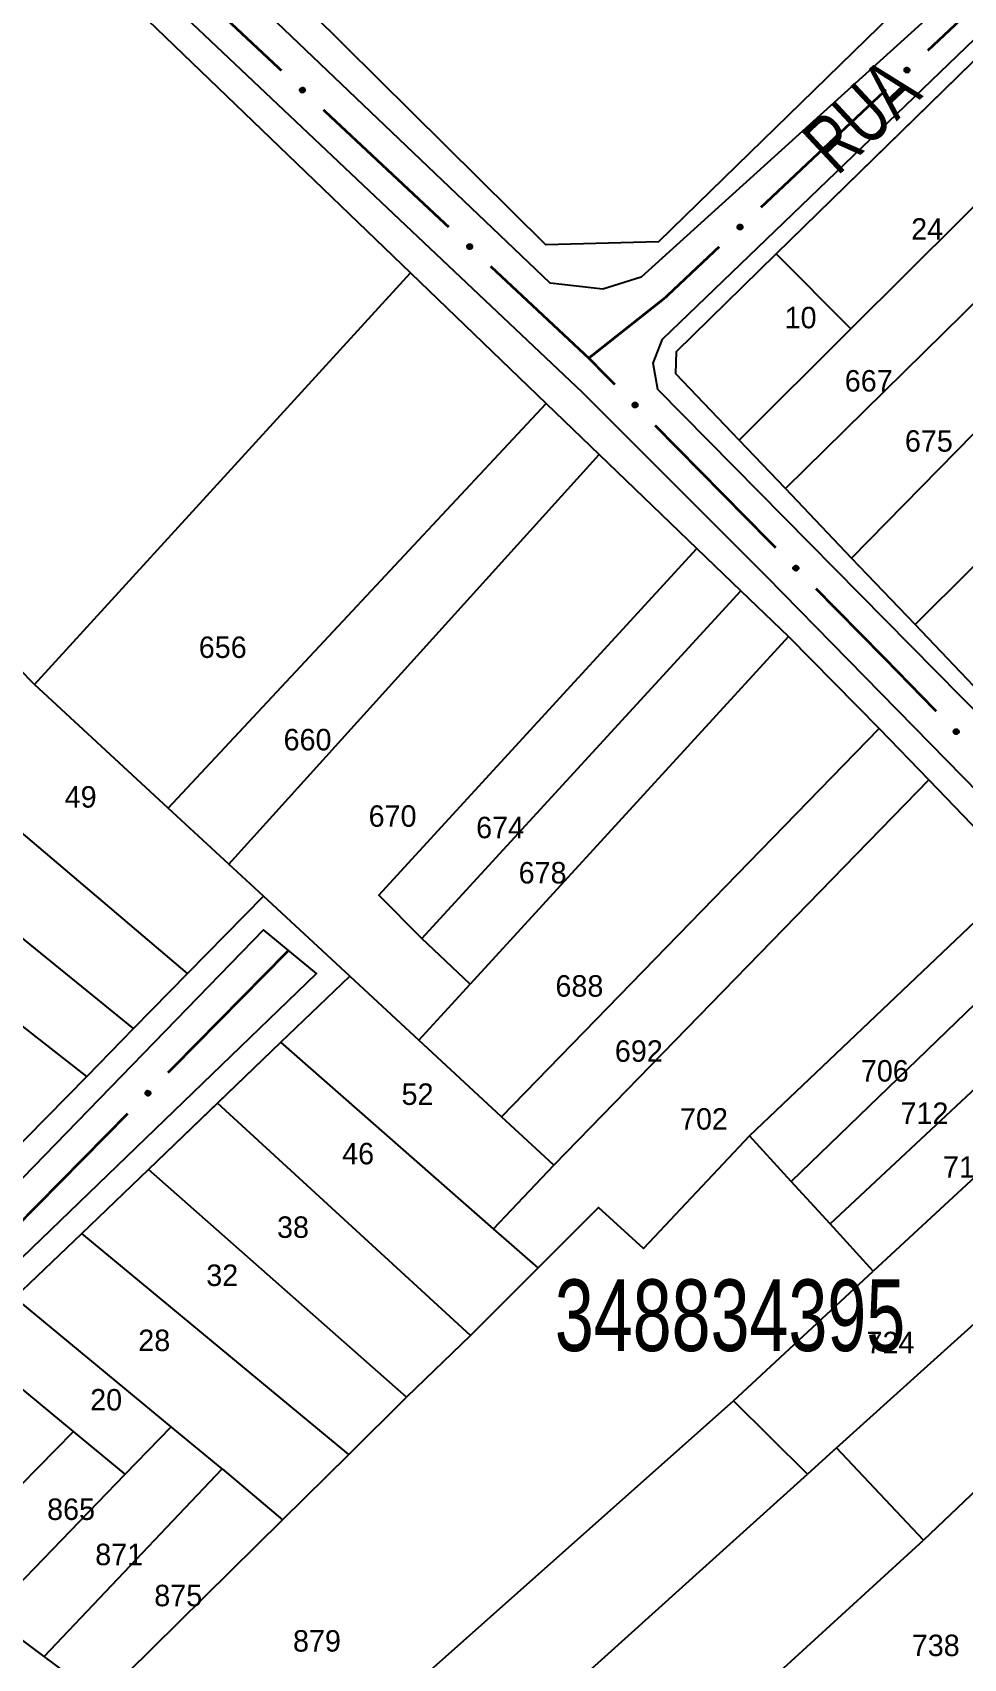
# Model space of a CAD drawing. Extents: x 199577 to 200882, y 4838726 to 4840156.
# Drawn here: x 200525.1 to 200590.2, y 4839061.6 to 4839175.2 of the extents above; entities that cross this region are included whole.
import ezdxf
from ezdxf.enums import TextEntityAlignment as Align

# ---------------------------------------------------------------- set-up
doc = ezdxf.new("R2010")
doc.units = 0
doc.header["$LTSCALE"] = 1.5
doc.header["$MEASUREMENT"] = 0
for name, color, linetype in [('CD_MALHA_LOTES', 7, 'CONTINUOUS'), ('CD_TXT_QUADRA', 2, 'CONTINUOUS'), ('RU-QUADRA', 210, 'CONTINUOUS'), ('SV-EIXO-RUA-PAV', 20, 'CONTINUOUS'), ('SV-RUA-PAVIM', 7, 'CONTINUOUS'), ('SV-TXT-RUA-PAV', 7, 'CONTINUOUS'), ('Th_NmrPorta', 1, 'CONTINUOUS')]:
    doc.layers.add(name, color=color, linetype=linetype)
doc.styles.add('ARIAL', font='ARIAL.SHX')

msp = doc.modelspace()

# ---------------------------------------------------------------- linework, layer by layer
at = {"layer": 'CD_MALHA_LOTES', "linetype": 'Continuous', "flags": 128}
for points in [[(200544.84, 4839205.13), (200588.87, 4839248.46), (200593.37, 4839248.08), (200618.27, 4839213.06), (200617.78, 4839208.29), (200568.86, 4839160.58), (200561, 4839160.38), (200539.91, 4839181.27)], [(200498.11, 4839156.87), (200523.62, 4839183.84), (200525.22, 4839183.76), (200551.54, 4839158.42)], [(200577.08, 4839159.74), (200592.76, 4839175.08)], [(200597.81, 4839169.93), (200582.3, 4839154.5)], [(200577.72, 4839143.35), (200601.22, 4839166.45)], [(200582.35, 4839138.49), (200605.57, 4839162.16)], [(200574.49, 4839146.73), (200570.08, 4839151.36), (200570.11, 4839152.92), (200577.08, 4839159.74)], [(200582.3, 4839154.5), (200577.08, 4839159.74)], [(200525.28, 4839129.67), (200551.54, 4839158.42)], [(200551.54, 4839158.42), (200561.01, 4839149.3)], [(200586.79, 4839133.84), (200610.42, 4839157.36)], [(200582.3, 4839154.5), (200574.49, 4839146.73)], [(200534.61, 4839121.03), (200561.01, 4839149.3)], [(200561.01, 4839149.3), (200564.71, 4839145.74)], [(200577.72, 4839143.35), (200574.49, 4839146.73)], [(200538.85, 4839117.1), (200564.71, 4839145.74)], [(200564.71, 4839145.74), (200571.53, 4839139.17)], [(200582.35, 4839138.49), (200577.72, 4839143.35)], [(200552.34, 4839111.92), (200549.32, 4839114.94), (200571.53, 4839139.17)], [(200571.53, 4839139.17), (200574.62, 4839136.2)], [(200586.79, 4839133.84), (200582.35, 4839138.49)], [(200552.34, 4839111.92), (200574.62, 4839136.2)], [(200574.62, 4839136.2), (200577.93, 4839133.01)], [(200591.8, 4839128.59), (200586.79, 4839133.84)], [(200577.93, 4839133.01), (200555.7, 4839108.72)], [(200577.93, 4839133.01), (200584.27, 4839126.58)], [(200524.13, 4839130.83), (200525.28, 4839129.67)], [(200534.61, 4839121.03), (200525.28, 4839129.67)], [(200557.9, 4839099.45), (200584.27, 4839126.58)], [(200584.27, 4839126.58), (200587.74, 4839122.99)], [(200535.97, 4839109.46), (200517.96, 4839124.74)], [(200587.74, 4839122.99), (200561.54, 4839096.07)], [(200587.74, 4839122.99), (200594.27, 4839116.23)], [(200532.2, 4839105.62), (200513.75, 4839120.59)], [(200538.85, 4839117.1), (200534.61, 4839121.03)], [(200528.92, 4839102.27), (200510.11, 4839116.99)], [(200541.27, 4839114.86), (200538.85, 4839117.1)], [(200575.21, 4839098.12), (200594.27, 4839116.23)], [(200541.27, 4839114.86), (200535.97, 4839109.46)], [(200547.29, 4839109.28), (200541.27, 4839114.86)], [(200578.12, 4839094.94), (200597.12, 4839113.28)], [(200555.7, 4839108.72), (200552.34, 4839111.92)], [(200580.84, 4839091.97), (200600.21, 4839110.08)], [(200535.97, 4839109.46), (200532.2, 4839105.62)], [(200542.48, 4839104.66), (200547.29, 4839109.28)], [(200547.29, 4839109.28), (200552.12, 4839104.81)], [(200552.12, 4839104.81), (200555.7, 4839108.72)], [(200603.42, 4839106.76), (200583.86, 4839088.66)], [(200532.2, 4839105.62), (200528.92, 4839102.27)], [(200538.06, 4839100.41), (200542.48, 4839104.66)], [(200557.34, 4839091.63), (200542.48, 4839104.66)], [(200557.9, 4839099.45), (200552.12, 4839104.81)], [(200528.92, 4839102.27), (200523.27, 4839096.51)], [(200581.29, 4839076.32), (200608.84, 4839101.15)], [(200533.23, 4839095.77), (200538.06, 4839100.41)], [(200555.74, 4839084.18), (200538.06, 4839100.41)], [(200561.54, 4839096.07), (200557.9, 4839099.45)], [(200575.21, 4839098.12), (200567.82, 4839090.26), (200564.67, 4839093.12), (200560.46, 4839088.9)], [(200578.12, 4839094.94), (200575.21, 4839098.12)], [(200528.59, 4839091.31), (200533.23, 4839095.77)], [(200551.27, 4839079.87), (200533.23, 4839095.77)], [(200557.34, 4839091.63), (200561.54, 4839096.07)], [(200614.31, 4839095.49), (200587.36, 4839069.88)], [(200580.84, 4839091.97), (200578.12, 4839094.94)], [(200583.86, 4839088.66), (200580.84, 4839091.97)], [(200523.91, 4839086.82), (200528.59, 4839091.31)], [(200547.22, 4839075.87), (200528.59, 4839091.31)], [(200560.46, 4839088.9), (200557.34, 4839091.63)], [(200560.46, 4839088.9), (200555.74, 4839084.18)], [(200574.1, 4839079.62), (200583.86, 4839088.66)], [(200534.81, 4839077.8), (200523.91, 4839086.82)], [(200555.74, 4839084.18), (200551.27, 4839079.87)], [(200528.01, 4839077.46), (200523.93, 4839080.84)], [(200541.22, 4839050.38), (200574.1, 4839079.62)], [(200547.22, 4839075.87), (200551.27, 4839079.87)], [(200579.26, 4839074.49), (200574.1, 4839079.62)], [(200518.21, 4839067.52), (200528.01, 4839077.46)], [(200531.61, 4839074.49), (200528.01, 4839077.46)], [(200531.61, 4839074.49), (200534.81, 4839077.8)], [(200538.38, 4839074.85), (200534.81, 4839077.8)], [(200581.29, 4839076.32), (200579.26, 4839074.49)], [(200587.36, 4839069.88), (200581.29, 4839076.32)], [(200525.96, 4839061.75), (200538.38, 4839074.85)], [(200538.38, 4839074.85), (200542.59, 4839071.3)], [(200542.59, 4839071.3), (200547.22, 4839075.87)], [(200522.08, 4839064.64), (200531.61, 4839074.49)], [(200547.41, 4839045.77), (200579.26, 4839074.49)], [(200529.93, 4839058.79), (200542.59, 4839071.3)], [(200569.44, 4839053.47), (200587.36, 4839069.88)], [(200525.96, 4839061.75), (200522.08, 4839064.64)], [(200529.93, 4839058.79), (200525.96, 4839061.75)]]:
    msp.add_lwpolyline(points, dxfattribs=at)
at = {"layer": 'RU-QUADRA', "linetype": 'Continuous', "flags": 128}
msp.add_lwpolyline([(200531.57, 4839191.65), (200544.84, 4839205.13), (200588.87, 4839248.46), (200593.37, 4839248.08), (200618.27, 4839213.06), (200617.78, 4839208.29), (200568.86, 4839160.58), (200561, 4839160.38), (200539.91, 4839181.27), (200531.77, 4839189.34)], close=True, dxfattribs=at)
for points in [[(200525.22, 4839183.76), (200551.54, 4839158.42), (200561.01, 4839149.3), (200564.71, 4839145.74), (200571.53, 4839139.17), (200574.62, 4839136.2), (200577.93, 4839133.01), (200584.27, 4839126.58), (200587.74, 4839122.99), (200594.27, 4839116.23)], [(200591.8, 4839128.59), (200586.79, 4839133.84), (200582.35, 4839138.49), (200577.72, 4839143.35), (200574.49, 4839146.73), (200570.08, 4839151.36), (200570.11, 4839152.92), (200577.08, 4839159.74), (200586.73, 4839169.18), (200592.76, 4839175.08)], [(200523.91, 4839086.82), (200528.59, 4839091.31), (200533.23, 4839095.77), (200542.48, 4839104.66), (200547.29, 4839109.28), (200541.27, 4839114.86), (200535.97, 4839109.46), (200532.2, 4839105.62), (200528.92, 4839102.27), (200523.27, 4839096.51)], [(200529.93, 4839058.79), (200525.96, 4839061.75), (200522.08, 4839064.64)]]:
    msp.add_lwpolyline(points, dxfattribs=at)
at = {"layer": 'SV-EIXO-RUA-PAV', "const_width": 0.18}
for points in [[(200534.9, 4839179.69), (200542.528469, 4839172.547967)], [(200587.670495, 4839173.953636), (200594.230193, 4839180.115645)], [(200579.64, 4839166.41), (200584.755073, 4839171.214965)], [(200545.448462, 4839169.814171), (200547.638456, 4839167.763823)], [(200547.638456, 4839167.763823), (200548.23, 4839167.21)], [(200548.23, 4839167.21), (200554.209395, 4839161.613802)], [(200576.015165, 4839162.992198), (200578.925483, 4839165.736293)], [(200578.925483, 4839165.736293), (200579.64, 4839166.41)], [(200569.31, 4839156.67), (200573.104848, 4839160.248104)], [(200557.129854, 4839158.880504), (200563.700888, 4839152.730584)], [(200568.694992, 4839156.183312), (200569.31, 4839156.67)], [(200563.99, 4839152.46), (200568.694992, 4839156.183312)], [(200563.700888, 4839152.730584), (200563.99, 4839152.46)], [(200563.99, 4839152.46), (200565.817675, 4839150.605138)], [(200568.625144, 4839147.755907), (200577.047552, 4839139.208214)], [(200579.855021, 4839136.358983), (200584.768092, 4839131.372829)], [(200584.768092, 4839131.372829), (200584.83, 4839131.31)], [(200584.83, 4839131.31), (200588.256097, 4839127.790399)], [(200543.02, 4839111.08), (200534.598154, 4839102.531754)], [(200531.790872, 4839099.682339), (200523.369026, 4839091.134093)]]:
    msp.add_lwpolyline(points, dxfattribs=at)
at = {"layer": 'SV-EIXO-RUA-PAV'}
for points in [[(200586.032693, 4839172.56616), (200586.033528, 4839172.615061), (200586.044246, 4839172.656919), (200586.063233, 4839172.689257), (200586.087463, 4839172.713458), (200586.11504, 4839172.735426), (200586.14773, 4839172.751439), (200586.187948, 4839172.761176), (200586.237009, 4839172.760682), (200586.279166, 4839172.746885), (200586.311866, 4839172.729966), (200586.338557, 4839172.706154), (200586.359448, 4839172.679007), (200586.374959, 4839172.6445), (200586.384428, 4839172.603646), (200586.382738, 4839172.554326), (200586.371949, 4839172.513362), (200586.352763, 4839172.482565), (200586.328653, 4839172.455884), (200586.300231, 4839172.433794), (200586.268051, 4839172.41826), (200586.2269, 4839172.4088), (200586.178243, 4839172.411114), (200586.137264, 4839172.421408), (200586.106206, 4839172.440157), (200586.080472, 4839172.464484), (200586.058103, 4839172.491875), (200586.040637, 4839172.524066), (200586.032693, 4839172.56616)], [(200543.958813, 4839171.359626), (200544.007667, 4839171.361928), (200544.050126, 4839171.353917), (200544.083615, 4839171.337042), (200544.109321, 4839171.314415), (200544.133012, 4839171.288303), (200544.151088, 4839171.256708), (200544.163384, 4839171.217196), (200544.166037, 4839171.168205), (200544.154972, 4839171.125249), (200544.140185, 4839171.091532), (200544.118133, 4839171.063369), (200544.092382, 4839171.04078), (200544.058941, 4839171.023088), (200544.018778, 4839171.011018), (200543.969451, 4839171.009542), (200543.92788, 4839171.017682), (200543.895916, 4839171.034854), (200543.867743, 4839171.057203), (200543.843877, 4839171.08415), (200543.826311, 4839171.115267), (200543.814232, 4839171.155727), (200543.81342, 4839171.204432), (200543.821065, 4839171.245987), (200543.837784, 4839171.278184), (200543.860411, 4839171.305425), (200543.886311, 4839171.329505), (200543.917315, 4839171.348998), (200543.958813, 4839171.359626)], [(200574.37995, 4839161.601676), (200574.380694, 4839161.650578), (200574.391334, 4839161.692456), (200574.410261, 4839161.724829), (200574.434445, 4839161.749076), (200574.461981, 4839161.771094), (200574.494641, 4839161.787169), (200574.534842, 4839161.79698), (200574.583903, 4839161.796578), (200574.626086, 4839161.782859), (200574.658818, 4839161.766001), (200574.685553, 4839161.742239), (200574.706495, 4839161.71513), (200574.72207, 4839161.680653), (200574.731615, 4839161.639817), (200574.730016, 4839161.590493), (200574.719304, 4839161.549509), (200574.700175, 4839161.518677), (200574.676115, 4839161.491951), (200574.647734, 4839161.469808), (200574.615583, 4839161.454214), (200574.57445, 4839161.444678), (200574.525789, 4839161.4469), (200574.48479, 4839161.457118), (200574.453697, 4839161.475809), (200574.427918, 4839161.500089), (200574.405498, 4839161.527438), (200574.387973, 4839161.559596), (200574.37995, 4839161.601676)], [(200555.639942, 4839160.425705), (200555.688796, 4839160.428016), (200555.731256, 4839160.420012), (200555.764748, 4839160.403143), (200555.790457, 4839160.380519), (200555.814153, 4839160.354412), (200555.832235, 4839160.322819), (200555.844537, 4839160.28331), (200555.847199, 4839160.234319), (200555.836141, 4839160.191362), (200555.82136, 4839160.157642), (200555.799313, 4839160.129475), (200555.773565, 4839160.106882), (200555.740127, 4839160.089184), (200555.699967, 4839160.077108), (200555.65064, 4839160.075623), (200555.609067, 4839160.083756), (200555.5771, 4839160.100923), (200555.548924, 4839160.123266), (200555.525053, 4839160.15021), (200555.507481, 4839160.181324), (200555.495395, 4839160.221782), (200555.494575, 4839160.270487), (200555.502213, 4839160.312043), (200555.518926, 4839160.344243), (200555.541549, 4839160.371487), (200555.567445, 4839160.395571), (200555.598446, 4839160.41507), (200555.639942, 4839160.425705)], [(200567.198976, 4839149.360129), (200567.247884, 4839149.360461), (200567.289985, 4839149.350745), (200567.322767, 4839149.332535), (200567.34754, 4839149.30889), (200567.370159, 4839149.281845), (200567.386948, 4839149.249547), (200567.397642, 4839149.209572), (200567.398319, 4839149.160513), (200567.385532, 4839149.118039), (200567.369399, 4839149.084944), (200567.34623, 4839149.057693), (200567.319589, 4839149.03616), (200567.285463, 4839149.019829), (200567.244846, 4839149.009388), (200567.1955, 4839149.009901), (200567.15429, 4839149.019709), (200567.123044, 4839149.038155), (200567.095795, 4839149.061621), (200567.073033, 4839149.089508), (200567.056736, 4839149.121308), (200567.046296, 4839149.162221), (200567.047448, 4839149.21092), (200567.056761, 4839149.252133), (200567.074763, 4839149.28363), (200567.09847, 4839149.309937), (200567.125319, 4839149.332953), (200567.157084, 4839149.351182), (200567.198976, 4839149.360129)], [(200578.428853, 4839137.963205), (200578.47776, 4839137.963537), (200578.519861, 4839137.953821), (200578.552644, 4839137.935611), (200578.577417, 4839137.911966), (200578.600036, 4839137.884921), (200578.616825, 4839137.852623), (200578.627519, 4839137.812648), (200578.628196, 4839137.76359), (200578.615409, 4839137.721115), (200578.599275, 4839137.68802), (200578.576107, 4839137.660769), (200578.549466, 4839137.639236), (200578.515339, 4839137.622906), (200578.474723, 4839137.612464), (200578.425376, 4839137.612977), (200578.384167, 4839137.622785), (200578.352921, 4839137.641231), (200578.325672, 4839137.664697), (200578.30291, 4839137.692584), (200578.286612, 4839137.724384), (200578.276173, 4839137.765298), (200578.277324, 4839137.813996), (200578.286637, 4839137.855209), (200578.30464, 4839137.886706), (200578.328346, 4839137.913013), (200578.355196, 4839137.93603), (200578.38696, 4839137.954258), (200578.428853, 4839137.963205)], [(200589.629804, 4839126.537016), (200589.678713, 4839126.537051), (200589.720754, 4839126.52708), (200589.753425, 4839126.508671), (200589.778054, 4839126.484875), (200589.800508, 4839126.457693), (200589.817101, 4839126.425294), (200589.827551, 4839126.385254), (200589.82793, 4839126.336193), (200589.814885, 4839126.293797), (200589.798551, 4839126.260801), (200589.775217, 4839126.233691), (200589.748446, 4839126.21232), (200589.714221, 4839126.196197), (200589.673541, 4839126.186003), (200589.624199, 4839126.186816), (200589.58305, 4839126.196874), (200589.551916, 4839126.21551), (200589.52481, 4839126.239141), (200589.502219, 4839126.267166), (200589.486114, 4839126.299064), (200589.475924, 4839126.34004), (200589.477372, 4839126.388731), (200589.486935, 4839126.429887), (200589.505129, 4839126.461274), (200589.528994, 4839126.487436), (200589.555984, 4839126.510289), (200589.587858, 4839126.528324), (200589.629804, 4839126.537016)], [(200533.373767, 4839101.132141), (200533.374824, 4839101.083244), (200533.365734, 4839101.041003), (200533.348012, 4839101.007954), (200533.324737, 4839100.982834), (200533.298031, 4839100.959816), (200533.265985, 4839100.94255), (200533.226173, 4839100.931264), (200533.17713, 4839100.929859), (200533.13447, 4839100.942015), (200533.10114, 4839100.957656), (200533.073548, 4839100.980418), (200533.051622, 4839101.006737), (200533.034788, 4839101.040617), (200533.023745, 4839101.081074), (200533.023526, 4839101.130423), (200533.032722, 4839101.171774), (200533.050703, 4839101.20329), (200533.073762, 4839101.230884), (200533.101308, 4839101.254057), (200533.132863, 4839101.270824), (200533.173617, 4839101.281869), (200533.222327, 4839101.28144), (200533.263674, 4839101.272739), (200533.295434, 4839101.255206), (200533.32209, 4839101.231892), (200533.345502, 4839101.205387), (200533.3642, 4839101.173896), (200533.373767, 4839101.132141)]]:
    msp.add_lwpolyline(points, close=True, dxfattribs=at)
for points in [[(200586.032693, 4839172.56616), (200586.187948, 4839172.761176)], [(200586.033528, 4839172.615061), (200586.14773, 4839172.751439)], [(200586.03423, 4839172.592778), (200586.162737, 4839172.750937)], [(200586.038509, 4839172.544378), (200586.211198, 4839172.757145)], [(200586.039535, 4839172.638948), (200586.125608, 4839172.736653)], [(200586.040637, 4839172.524066), (200586.237009, 4839172.760682)], [(200586.044246, 4839172.656919), (200586.11504, 4839172.735426)], [(200586.052914, 4839172.511106), (200586.254445, 4839172.750966)], [(200586.058103, 4839172.491875), (200586.279166, 4839172.746885)], [(200586.071298, 4839172.481571), (200586.29067, 4839172.736319)], [(200586.080472, 4839172.464484), (200586.311866, 4839172.729966)], [(200586.095528, 4839172.453785), (200586.325719, 4839172.714952)], [(200586.106206, 4839172.440157), (200586.338557, 4839172.706154)], [(200586.124791, 4839172.432598), (200586.347146, 4839172.690148)], [(200586.137264, 4839172.421408), (200586.359448, 4839172.679007)], [(200586.160021, 4839172.417016), (200586.364475, 4839172.657751)], [(200586.178243, 4839172.411114), (200586.374959, 4839172.6445)], [(200586.204323, 4839172.413701), (200586.377825, 4839172.621616)], [(200586.2269, 4839172.4088), (200586.384428, 4839172.603646)], [(200586.24986, 4839172.419035), (200586.378247, 4839172.573336)], [(200586.268051, 4839172.41826), (200586.382738, 4839172.554326)], [(200586.286869, 4839172.429462), (200586.373002, 4839172.529095)], [(200586.300231, 4839172.433794), (200586.371949, 4839172.513362)], [(200543.886311, 4839171.329505), (200544.154972, 4839171.125249)], [(200543.90517, 4839171.335916), (200544.15746, 4839171.150182)], [(200543.917315, 4839171.348998), (200544.166037, 4839171.168205)], [(200543.937449, 4839171.352425), (200544.160852, 4839171.193736)], [(200543.958813, 4839171.359626), (200544.163384, 4839171.217196)], [(200543.985475, 4839171.359799), (200544.15155, 4839171.241699)], [(200544.007667, 4839171.361928), (200544.151088, 4839171.256708)], [(200544.031891, 4839171.357466), (200544.134913, 4839171.277835)], [(200544.050126, 4839171.353917), (200544.133012, 4839171.288303)], [(200543.81342, 4839171.204432), (200544.058941, 4839171.023088)], [(200543.814232, 4839171.155727), (200544.018778, 4839171.011018)], [(200543.817674, 4839171.178572), (200544.036288, 4839171.01876)], [(200543.818142, 4839171.222995), (200544.071492, 4839171.0344)], [(200543.821065, 4839171.245987), (200544.092382, 4839171.04078)], [(200543.825917, 4839171.133471), (200543.988134, 4839171.015243)], [(200543.826311, 4839171.115267), (200543.969451, 4839171.009542)], [(200543.831432, 4839171.259152), (200544.102712, 4839171.053771)], [(200543.837784, 4839171.278184), (200544.118133, 4839171.063369)], [(200543.838696, 4839171.097207), (200543.943648, 4839171.01764)], [(200543.843877, 4839171.08415), (200543.92788, 4839171.017682)], [(200543.850699, 4839171.289714), (200544.12609, 4839171.076745)], [(200543.860411, 4839171.305425), (200544.140185, 4839171.091532)], [(200543.876875, 4839171.315676), (200544.145166, 4839171.113092)], [(200574.37995, 4839161.601676), (200574.534842, 4839161.79698)], [(200574.380694, 4839161.650578), (200574.494641, 4839161.787169)], [(200574.381438, 4839161.628297), (200574.50965, 4839161.786695)], [(200574.385807, 4839161.579904), (200574.558099, 4839161.792993)], [(200574.386656, 4839161.674477), (200574.472547, 4839161.772341)], [(200574.387973, 4839161.559596), (200574.583903, 4839161.796578)], [(200574.391334, 4839161.692456), (200574.461981, 4839161.771094)], [(200574.400274, 4839161.546659), (200574.601357, 4839161.786895)], [(200574.405498, 4839161.527438), (200574.626086, 4839161.782859)], [(200574.418712, 4839161.517159), (200574.637609, 4839161.772315)], [(200574.427918, 4839161.500089), (200574.658818, 4839161.766001)], [(200574.442994, 4839161.489417), (200574.672698, 4839161.751013)], [(200574.453697, 4839161.475809), (200574.685553, 4839161.742239)], [(200574.472296, 4839161.468285), (200574.694172, 4839161.726249)], [(200574.48479, 4839161.457118), (200574.706495, 4839161.71513)], [(200574.507556, 4839161.452769), (200574.711561, 4839161.693884)], [(200574.525789, 4839161.4469), (200574.72207, 4839161.680653)], [(200574.551863, 4839161.449536), (200574.724978, 4839161.657774)], [(200574.57445, 4839161.444678), (200574.731615, 4839161.639817)], [(200574.597391, 4839161.454955), (200574.72549, 4839161.609495)], [(200574.615583, 4839161.454214), (200574.730016, 4839161.590493)], [(200574.63438, 4839161.465451), (200574.720328, 4839161.565244)], [(200574.647734, 4839161.469808), (200574.719304, 4839161.549509)], [(200555.494575, 4839160.270487), (200555.740127, 4839160.089184)], [(200555.495395, 4839160.221782), (200555.699967, 4839160.077108)], [(200555.498834, 4839160.244627), (200555.717475, 4839160.084852)], [(200555.499294, 4839160.289051), (200555.752676, 4839160.100499)], [(200555.502213, 4839160.312043), (200555.773565, 4839160.106882)], [(200555.507085, 4839160.199527), (200555.669322, 4839160.081328)], [(200555.507481, 4839160.181324), (200555.65064, 4839160.075623)], [(200555.512578, 4839160.32521), (200555.783893, 4839160.119874)], [(200555.518926, 4839160.344243), (200555.799313, 4839160.129475)], [(200555.51987, 4839160.163265), (200555.624835, 4839160.083716)], [(200555.525053, 4839160.15021), (200555.609067, 4839160.083756)], [(200555.531839, 4839160.355775), (200555.807267, 4839160.142852)], [(200555.541549, 4839160.371487), (200555.82136, 4839160.157642)], [(200555.558011, 4839160.381741), (200555.826337, 4839160.179203)], [(200555.567445, 4839160.395571), (200555.836141, 4839160.191362)], [(200555.586302, 4839160.401985), (200555.838624, 4839160.216295)], [(200555.598446, 4839160.41507), (200555.847199, 4839160.234319)], [(200555.618579, 4839160.4185), (200555.842009, 4839160.259849)], [(200555.639942, 4839160.425705), (200555.844537, 4839160.28331)], [(200555.666604, 4839160.425882), (200555.832699, 4839160.307811)], [(200555.688796, 4839160.428016), (200555.832235, 4839160.322819)], [(200555.71302, 4839160.423557), (200555.816056, 4839160.343945)], [(200555.731256, 4839160.420012), (200555.814153, 4839160.354412)], [(200567.046296, 4839149.162221), (200567.244846, 4839149.009388)], [(200567.047448, 4839149.21092), (200567.285463, 4839149.019829)], [(200567.050657, 4839149.184909), (200567.262653, 4839149.016418)], [(200567.052914, 4839149.229277), (200567.298459, 4839149.030627)], [(200567.056736, 4839149.121308), (200567.1955, 4839149.009901)], [(200567.056761, 4839149.252133), (200567.319589, 4839149.03616)], [(200567.057076, 4839149.139512), (200567.214397, 4839149.014845)], [(200567.06765, 4839149.264869), (200567.330434, 4839149.048724)], [(200567.068383, 4839149.102763), (200567.170043, 4839149.019032)], [(200567.073033, 4839149.089508), (200567.15429, 4839149.019709)], [(200567.074763, 4839149.28363), (200567.34623, 4839149.057693)], [(200567.088133, 4839149.29463), (200567.354719, 4839149.070737)], [(200567.09847, 4839149.309937), (200567.369399, 4839149.084944)], [(200567.115333, 4839149.319516), (200567.375244, 4839149.106286)], [(200567.125319, 4839149.332953), (200567.385532, 4839149.118039)], [(200567.144421, 4839149.338599), (200567.389022, 4839149.142851)], [(200567.157084, 4839149.351182), (200567.398319, 4839149.160513)], [(200567.177339, 4839149.353794), (200567.394167, 4839149.186233)], [(200567.198976, 4839149.360129), (200567.397642, 4839149.209572)], [(200567.225624, 4839149.359227), (200567.386805, 4839149.234531)], [(200567.247884, 4839149.360461), (200567.386948, 4839149.249547)], [(200567.271907, 4839149.355026), (200567.371638, 4839149.271309)], [(200567.289985, 4839149.350745), (200567.370159, 4839149.281845)], [(200578.276173, 4839137.765298), (200578.474723, 4839137.612464)], [(200578.277324, 4839137.813996), (200578.515339, 4839137.622906)], [(200578.280533, 4839137.787985), (200578.49253, 4839137.619494)], [(200578.282791, 4839137.832354), (200578.528336, 4839137.633703)], [(200578.286612, 4839137.724384), (200578.425376, 4839137.612977)], [(200578.286637, 4839137.855209), (200578.549466, 4839137.639236)], [(200578.286952, 4839137.742588), (200578.444274, 4839137.617921)], [(200578.297527, 4839137.867946), (200578.560311, 4839137.6518)], [(200578.29826, 4839137.705839), (200578.39992, 4839137.622108)], [(200578.30291, 4839137.692584), (200578.384167, 4839137.622785)], [(200578.30464, 4839137.886706), (200578.576107, 4839137.660769)], [(200578.318009, 4839137.897706), (200578.584595, 4839137.673813)], [(200578.328346, 4839137.913013), (200578.599275, 4839137.68802)], [(200578.34521, 4839137.922592), (200578.605121, 4839137.709363)], [(200578.355196, 4839137.93603), (200578.615409, 4839137.721115)], [(200578.374297, 4839137.941675), (200578.618899, 4839137.745927)], [(200578.38696, 4839137.954258), (200578.628196, 4839137.76359)], [(200578.407216, 4839137.956871), (200578.624044, 4839137.789309)], [(200578.428853, 4839137.963205), (200578.627519, 4839137.812648)], [(200578.4555, 4839137.962303), (200578.616681, 4839137.837608)], [(200578.47776, 4839137.963537), (200578.616825, 4839137.852623)], [(200578.501784, 4839137.958102), (200578.601514, 4839137.874385)], [(200578.519861, 4839137.953821), (200578.600036, 4839137.884921)], [(200589.475924, 4839126.34004), (200589.673541, 4839126.186003)], [(200589.477372, 4839126.388731), (200589.714221, 4839126.196197)], [(200589.480422, 4839126.362701), (200589.691391, 4839126.192925)], [(200589.482949, 4839126.407055), (200589.727282, 4839126.206916)], [(200589.486114, 4839126.299064), (200589.624199, 4839126.186816)], [(200589.486565, 4839126.317266), (200589.643126, 4839126.191645)], [(200589.486935, 4839126.429887), (200589.748446, 4839126.21232)], [(200589.497649, 4839126.280449), (200589.598798, 4839126.196101)], [(200589.497902, 4839126.442557), (200589.759367, 4839126.224818)], [(200589.502219, 4839126.267166), (200589.58305, 4839126.196874)], [(200589.505129, 4839126.461274), (200589.775217, 4839126.233691)], [(200589.518565, 4839126.472192), (200589.783785, 4839126.246683)], [(200589.528994, 4839126.487436), (200589.798551, 4839126.260801)], [(200589.545916, 4839126.496913), (200589.804526, 4839126.282107)], [(200589.555984, 4839126.510289), (200589.814885, 4839126.293797)], [(200589.575119, 4839126.515819), (200589.818526, 4839126.318587)], [(200589.587858, 4839126.528324), (200589.82793, 4839126.336193)], [(200589.608129, 4839126.530813), (200589.823934, 4839126.361937)], [(200589.629804, 4839126.537016), (200589.827551, 4839126.385254)], [(200589.656446, 4839126.535953), (200589.816866, 4839126.410279)], [(200589.678713, 4839126.537051), (200589.817101, 4839126.425294)], [(200589.702703, 4839126.53147), (200589.801923, 4839126.447149)], [(200589.720754, 4839126.52708), (200589.800508, 4839126.457693)], [(200533.132863, 4839101.270824), (200533.023526, 4839101.130423)], [(200533.173617, 4839101.281869), (200533.023745, 4839101.081074)], [(200533.15107, 4839101.270754), (200533.02875, 4839101.111601)], [(200533.196367, 4839101.277846), (200533.031039, 4839101.063374)], [(200533.114492, 4839101.258903), (200533.032278, 4839101.156012)], [(200533.101308, 4839101.254057), (200533.032722, 4839101.171774)], [(200533.222327, 4839101.28144), (200533.034788, 4839101.040617)], [(200533.240764, 4839101.276247), (200533.045777, 4839101.027782)], [(200533.263674, 4839101.272739), (200533.051622, 4839101.006737)], [(200533.276571, 4839101.26204), (200533.064346, 4839100.996079)], [(200533.295434, 4839101.255206), (200533.073548, 4839100.980418)], [(200533.306631, 4839101.242001), (200533.086717, 4839100.972124)], [(200533.32209, 4839101.231892), (200533.10114, 4839100.957656)], [(200533.331918, 4839101.215173), (200533.122567, 4839100.952128)], [(200533.345502, 4839101.205387), (200533.13447, 4839100.942015)], [(200533.351431, 4839101.186371), (200533.159331, 4839100.938893)], [(200533.3642, 4839101.173896), (200533.17713, 4839100.929859)], [(200533.367112, 4839101.153682), (200533.202785, 4839100.934393)], [(200533.373767, 4839101.132141), (200533.226173, 4839100.931264)], [(200533.373261, 4839101.105483), (200533.250969, 4839100.942471)], [(200533.374824, 4839101.083244), (200533.265985, 4839100.94255)], [(200533.369746, 4839101.059142), (200533.287518, 4839100.958181)], [(200533.365734, 4839101.041003), (200533.298031, 4839100.959816)]]:
    msp.add_lwpolyline(points, dxfattribs=at)
at = {"layer": 'SV-RUA-PAVIM', "linetype": 'Continuous'}
for points in [[(200531.34, 4839194.88, 5.37), (200566.46, 4839231.06, 5.44), (200583.88, 4839249.09, 5.44), (200585.92, 4839250.04, 5.44), (200588.77, 4839250.53, 5.44), (200590.78, 4839250.35, 5.44), (200592.86, 4839250.01, 5.44), (200594.74, 4839248.95, 5.44), (200620.18, 4839212.54, 5.45), (200621.01, 4839210.97, 5.45), (200621.11, 4839209.27, 5.45), (200620.5, 4839207.04, 5.45), (200608.06, 4839194.74, 5.45), (200567.65, 4839158.11, 5.16), (200564.98, 4839157.28, 5.17), (200561.3, 4839157.71, 5.15), (200529.16, 4839188.37, 5.39), (200528.53, 4839190.22, 5.4), (200528.88, 4839192.19, 5.4)], [(200611.48, 4839194.74, 5.45), (200622.08, 4839204.14, 5.45), (200623.64, 4839204.44, 5.45), (200624.97, 4839204.43, 5.43), (200626.07, 4839202.91, 5.43), (200632.7, 4839193.97, 5.43), (200669.56, 4839138.85, 6.88), (200673.12, 4839133.46, 6.35), (200673.34, 4839131.85, 6.35), (200672.75, 4839130.28, 6.35), (200627.88, 4839091.58, 5.46), (200626.77, 4839091.35, 5.46), (200625.46, 4839091.94, 5.46), (200591.79, 4839126.97, 5.18), (200568.81, 4839150.28, 5.07), (200568.48, 4839152.12, 5.08), (200569.15, 4839153.78, 5.08), (200603.68, 4839187.04, 5.76)]]:
    msp.add_polyline3d(points, close=True, dxfattribs=at)
msp.add_polyline3d([(200590.51, 4839015.02, 4.61), (200588.1, 4839015.25, 4.62), (200581.23, 4839019.46, 4.24), (200563.12, 4839032.65, 3.89), (200549.52, 4839042.45, 3.74), (200508.41, 4839072.6, 3.81), (200508.21, 4839073.28, 3.81), (200508.51, 4839074.3, 3.81), (200544.97, 4839109.46, 4.02), (200541.28, 4839112.52, 3.84), (200506.06, 4839076.26, 3.63), (200505.28, 4839075.97, 3.64), (200504.25, 4839076.13, 3.63), (200487.33, 4839088.5, 3.66), (200455.04, 4839112.35, 3.79), (200454.39, 4839113.81, 3.83), (200454.76, 4839115.21, 3.86), (200465.11, 4839126.15, 4.08), (200522.32, 4839186.35, 5.21), (200523.43, 4839186.79, 5.24), (200524.78, 4839186.73, 5.25), (200563.52, 4839150.08, 5.12), (200576.39, 4839137.22, 5.08), (200619.84, 4839092.86, 5.33)], dxfattribs=at)

# ---------------------------------------------------------------- texts
at = {"layer": 'CD_TXT_QUADRA', "style": 'ARIAL', "width": 0.7}
msp.add_text('348834395', height=5, dxfattribs=at).set_placement((200561.62, 4839083.09))
at = {"layer": 'SV-TXT-RUA-PAV', "style": 'ARIAL', "width": 0.7}
msp.add_text('RUA', height=4, rotation=43, dxfattribs=at).set_placement((200581.35, 4839165.14))
at = {"layer": 'Th_NmrPorta', "color": 1}
for s, p in [('24', (200586.509906, 4839161.485842)), ('10', (200577.669906, 4839155.295842)), ('667', (200581.869906, 4839150.875842)), ('675', (200586.069906, 4839146.675842)), ('656', (200536.750305, 4839132.264517)), ('660', (200542.672537, 4839125.808493)), ('49', (200527.38375, 4839121.806558)), ('670', (200548.612537, 4839120.468493)), ('674', (200556.122537, 4839119.668493)), ('678', (200559.092537, 4839116.508493)), ('688', (200561.662537, 4839108.598493)), ('692', (200565.812537, 4839104.048493)), ('706', (200582.992182, 4839102.666739)), ('52', (200550.91375, 4839101.036558)), ('702', (200570.362537, 4839099.308493)), ('712', (200585.762182, 4839099.706739)), ('46', (200546.76375, 4839096.886558)), ('716', (200588.732182, 4839095.946739)), ('38', (200542.21375, 4839091.746558)), ('32', (200537.27375, 4839088.386558)), ('28', (200532.52375, 4839083.836558)), ('724', (200583.392182, 4839083.686739)), ('20', (200529.16375, 4839079.686558)), ('865', (200526.156844, 4839072.037985)), ('871', (200529.516844, 4839068.877985)), ('875', (200533.64134, 4839066.009825)), ('879', (200543.33134, 4839062.839825)), ('738', (200586.552182, 4839062.526739))]:
    msp.add_text(s, height=1.5, dxfattribs=at).set_placement(p, align=Align.MIDDLE_LEFT)

doc.saveas('drawing.dxf')
